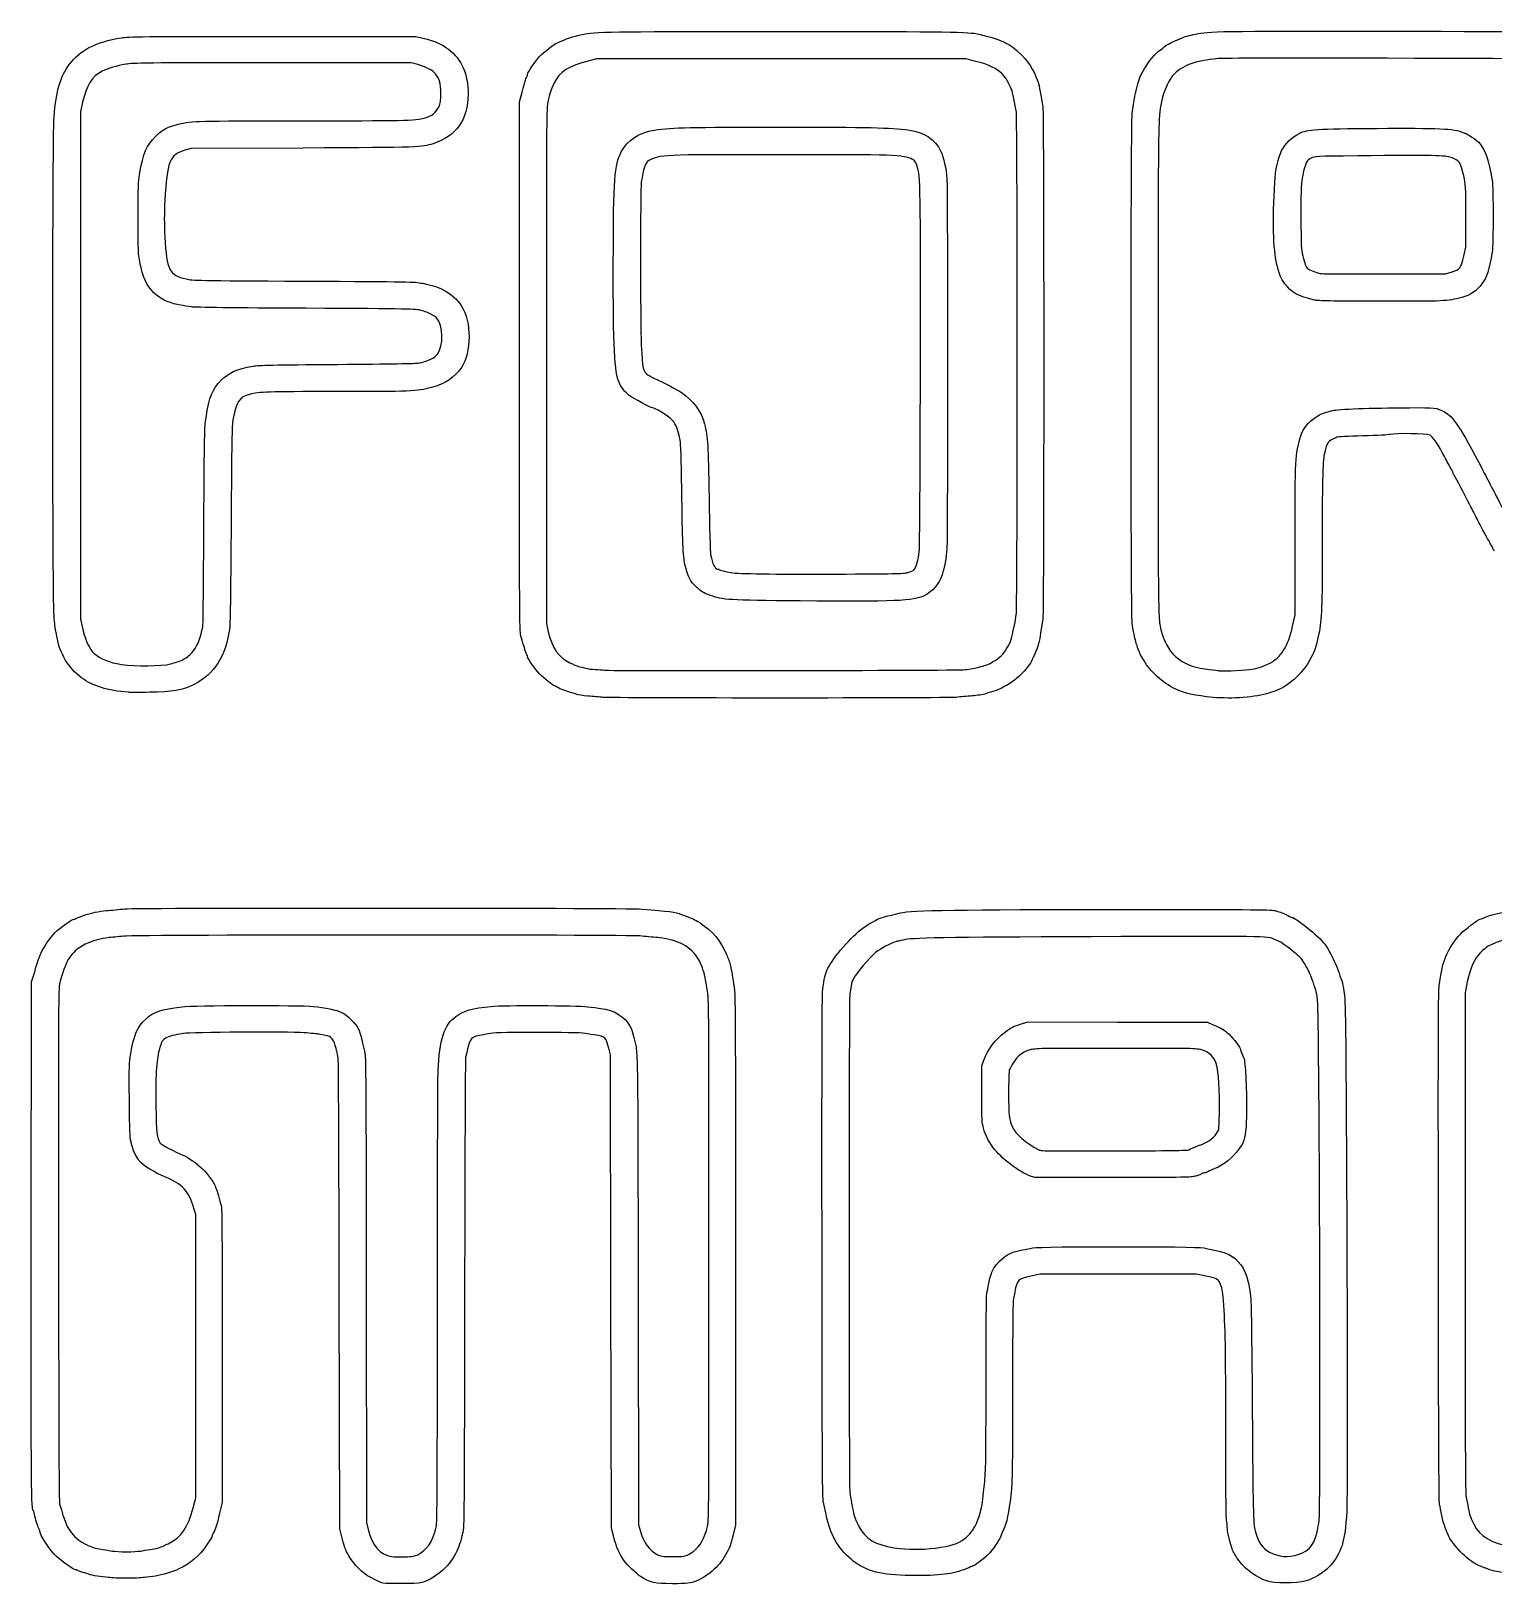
# Model space of a CAD drawing. Header units: millimetres. Extents: x 0 to 1403, y 0 to 422.
# Drawn here: x 0 to 397.8, y -0.1 to 422.3 of the extents above; entities that cross this region are included whole.
import ezdxf

# ---------------------------------------------------------------- set-up
doc = ezdxf.new("R2010")
doc.units = ezdxf.units.MM
doc.layers.add('Layer_1', color=7, linetype='CONTINUOUS')

msp = doc.modelspace()

# ---------------------------------------------------------------- linework, layer by layer
at = {"layer": 'Layer_1', "color": 7}
for points in [[(65.69753, 420.8929), (104.6442, 420.8929), (106.5492, 420.41294)], [(256.19845, 414.27258), (254.29345, 414.75456), (204.02261, 414.75456), (153.75178, 414.75456), (151.74094, 414.26405)], [(105.13867, 413.22268), (103.3742, 413.69623), (65.69753, 413.69623)], [(132.79587, 331.14623), (132.79587, 403.1129), (133.5001, 405.75873)], [(13.97945, 402.96176), (13.41586, 400.36123), (13.41586, 331.35789), (13.41586, 262.35456), (13.91179, 260.02623)], [(73.95253, 390.53035), (43.47253, 390.39777), (41.79964, 389.92944)], [(389.594719, 361.11352), (390.174686, 363.53123), (390.172586, 371.9979)], [(367.85079, 356.30906), (384.678291, 356.34756), (386.473542, 356.88381), (386.474456, 356.88389)], [(140.09837, 331.10529), (140.09837, 261.18448), (140.6401, 258.91202)], [(343.05832, 260.50666), (343.721704, 263.5271), (343.721704, 283.68416)], [(238.41729, 275.02708), (238.41754, 275.02708)], [(209.10186, 267.32878), (209.1017, 267.32878)], [(331.232778, 248.67256), (331.23337, 248.67254)], [(26.43339, 242.47525), (26.43336, 242.47479)], [(155.44406, 241.10018), (155.4442, 241.10048)], [(0.02009, 93.55039), (0.08089, 163.71789), (0.55714, 165.06839)], [(390.576296, 163.71822), (389.970993, 160.75489), (389.970993, 92.80988)], [(269.04931, 152.1836), (271.014, 152.82504), (295.461499, 152.76814), (319.909, 152.71124), (321.284833, 152.11652)], [(158.35455, 13.03039), (157.78204, 15.12783), (157.66327, 79.4745), (157.54451, 143.82117), (157.07001, 145.69885)], [(258.53067, 133.23789), (258.52567, 140.85789), (259.08743, 142.39501)], [(322.353848, 122.45813), (323.03624, 123.44993), (323.141481, 128.23807)], [(294.086339, 110.4892), (272.919, 110.4942), (271.54317, 110.96578), (271.54337, 110.96621)], [(44.03011, 20.63117), (44.72946, 23.38283), (44.73646, 61.90617), (44.74346, 100.4295), (44.23771, 102.19914)], [(191.53099, 88.00878), (191.53299, 15.89805), (190.89145, 13.29044)], [(319.48587, 83.68481), (316.94587, 84.23879), (295.673369, 84.23879), (274.40087, 84.23879), (271.86087, 83.68289)], [(84.58461, 12.39994), (83.9197, 14.91622), (83.79012, 78.62789)], [(91.13458, 79.36865), (91.20368, 16.60948), (91.6515, 14.70448)], [(165.07669, 79.89789), (165.19801, 15.97455), (165.72546, 14.16675)], [(51.9392, 62.11789), (51.9392, 22.11288), (51.24384, 19.14955)], [(105.13217, 7.87797), (105.13122, 7.87809)], [(344.588701, 7.96319), (344.588881, 7.9636)], [(95.75382, 0.14497), (95.7542, 0.14499)]]:
    msp.add_lwpolyline(points, dxfattribs=at)
for points in [[(349.013451, 349.18599)], [(36.80503, 249.99085)], [(253.97504, 248.65345)], [(321.496787, 241.09122)], [(314.829203, 118.04056)], [(336.948371, 0.55099)]]:
    msp.add_lwpolyline(points, close=True, dxfattribs=at)
for points in [[(10.44096, 413.30922), (13.42967, 417.23573), (17.492, 419.31326), (24.52836, 420.51372)], [(24.52836, 420.51372), (26.60934, 420.86875), (29.23092, 420.8929), (65.69753, 420.8929)], [(106.5492, 420.41294), (110.05891, 419.52868), (111.38436, 418.94921), (113.46923, 417.38757)], [(138.27748, 415.44102), (139.33379, 416.57426), (142.54247, 419.09373), (142.92939, 419.09373)], [(142.92939, 419.09373), (142.99579, 419.09373), (143.55279, 419.32085), (144.16716, 419.59844)], [(144.16716, 419.59844), (145.96325, 420.40997), (148.29962, 421.12374), (150.78753, 421.62098)], [(150.78753, 421.62098), (153.39045, 422.14122), (162.41558, 422.24814), (203.49254, 422.24537)], [(203.49254, 422.24537), (244.93753, 422.24237), (254.63184, 422.13261), (256.93837, 421.63907)], [(256.93837, 421.63907), (263.10557, 420.31946), (265.79586, 419.15971), (268.53146, 416.64144)], [(307.739979, 417.71932), (308.810989, 418.59806), (309.556229, 419.02021), (311.548479, 419.87672)], [(311.548479, 419.87672), (311.955929, 420.0519), (312.479809, 420.2786), (312.712641, 420.38049)], [(312.712641, 420.38049), (313.584666, 420.76212), (315.090822, 421.19819), (316.629385, 421.5145)], [(316.629385, 421.5145), (320.534169, 422.31725), (322.228519, 422.34277), (368.169309, 422.29094)], [(368.169309, 422.29094), (414.809277, 422.23834), (414.302864, 422.24774), (416.640977, 421.39112)], [(113.46923, 417.38757), (117.04889, 414.70626), (118.84406, 410.62123), (118.81204, 405.22956)], [(135.01837, 410.55786), (135.01837, 411.08188), (137.04591, 414.11977), (138.27748, 415.44102)], [(151.74094, 414.26405), (146.11775, 412.89237), (143.6763, 411.31471), (142.1449, 408.06313)], [(261.38428, 412.55291), (259.71855, 413.34803), (259.28677, 413.49121), (256.19845, 414.27258)], [(268.53146, 416.64144), (271.08681, 414.28911), (272.54292, 412.032), (273.84531, 408.40456)], [(301.298409, 409.11057), (301.712919, 410.48679), (303.426719, 413.35388), (304.796269, 414.96226)], [(304.796269, 414.96226), (305.640709, 415.95399), (306.386899, 416.7654), (306.454459, 416.7654)], [(306.454459, 416.7654), (306.522059, 416.7654), (307.100509, 417.19466), (307.739979, 417.71932)], [(322.766111, 414.83668), (316.587751, 414.29896), (312.733174, 412.85798), (310.507269, 410.25389)], [(368.909445, 414.92978), (340.495629, 415.00698), (324.348489, 414.97438), (322.766111, 414.83668)], [(413.782779, 414.4272), (412.678536, 414.7913), (410.368765, 414.81717), (368.909445, 414.92978)], [(6.21653, 398.9854), (6.78643, 406.28087), (7.85874, 409.91677), (10.44096, 413.30922)], [(19.27751, 411.38738), (16.52349, 409.98847), (14.9652, 407.5103), (13.97945, 402.96176)], [(25.69705, 413.31481), (23.22266, 412.90866), (20.89894, 412.21098), (19.27751, 411.38738)], [(65.69753, 413.69623), (30.40153, 413.69623), (27.87403, 413.67213), (25.69705, 413.31481)], [(109.94056, 410.74556), (109.27371, 411.61984), (107.28133, 412.64764), (105.13867, 413.22268)], [(111.39115, 405.44123), (111.39115, 408.16097), (111.10006, 409.22537), (109.94056, 410.74556)], [(133.5001, 405.75873), (134.33289, 408.88755), (134.62229, 409.81561), (134.84991, 410.08731)], [(134.84991, 410.08731), (134.94251, 410.19791), (135.01837, 410.40966), (135.01837, 410.55786)], [(265.81072, 408.1929), (264.89936, 410.13604), (263.44371, 411.56986), (261.38428, 412.55291)], [(310.507269, 410.25389), (308.939279, 408.41951), (307.723339, 405.36358), (307.118459, 401.73708)], [(142.1449, 408.06313), (141.2613, 406.18698), (141.07767, 405.61562), (140.52476, 403.022)], [(266.66316, 406.39373), (266.57656, 406.56836), (266.1929, 407.37798), (265.81072, 408.1929)], [(267.93022, 400.30439), (267.63884, 402.2758), (266.8678, 405.98137), (266.66316, 406.39373)], [(273.84531, 408.40456), (274.08324, 407.74185), (274.72212, 404.42733), (275.12102, 401.78605)], [(299.447449, 399.9379), (299.811639, 403.22458), (300.392349, 406.10232), (301.298409, 409.11057)], [(106.87701, 398.65135), (109.13865, 399.32299), (110.13128, 400.10777), (110.91384, 401.8429)], [(118.81204, 405.22956), (118.77034, 398.21087), (115.58281, 393.68135), (109.28796, 391.69584)], [(110.91384, 401.8429), (111.32383, 402.75196), (111.39115, 403.25947), (111.39115, 405.44123)], [(140.52476, 403.022), (140.10254, 401.04565), (140.09837, 400.3409), (140.09837, 331.10529)], [(275.12102, 401.78605), (275.44447, 399.64436), (275.45042, 264.60991), (275.12702, 262.41141)], [(307.118459, 401.73708), (306.512289, 398.10279), (306.467879, 393.14848), (306.471649, 329.58093)], [(6.21717, 263.35009), (5.76006, 269.12083), (5.75947, 393.13455), (6.21653, 398.9854)], [(40.08586, 397.03437), (43.96933, 397.9084), (44.66066, 397.927), (73.32852, 397.92887)], [(73.32852, 397.92887), (100.78839, 397.93087), (104.73652, 398.01567), (106.87701, 398.65135)], [(267.93022, 263.95305), (268.24901, 266.50093), (268.24812, 398.14735), (267.93022, 400.30439)], [(299.436849, 261.19039), (299.030149, 263.57299), (299.040199, 396.26377), (299.447449, 399.9379)], [(29.46569, 383.32206), (30.49608, 389.24724), (31.34448, 391.27242), (33.81131, 393.69527)], [(33.81131, 393.69527), (35.71735, 395.56733), (37.2929, 396.40578), (40.08586, 397.03437)], [(160.48238, 389.44964), (162.0348, 392.58072), (165.51183, 394.89848), (169.4142, 395.40352)], [(169.4142, 395.40352), (174.95998, 396.12124), (178.92277, 396.21507), (203.7042, 396.21544)], [(203.7042, 396.21544), (228.2775, 396.21586), (233.36067, 396.09951), (238.76422, 395.41338)], [(238.76422, 395.41338), (242.71401, 394.91185), (245.95803, 392.77442), (247.31126, 389.78192)], [(340.077333, 389.85563), (340.921164, 391.5972), (343.069686, 393.6904), (344.861042, 394.51616)], [(344.861042, 394.51616), (347.314809, 395.64728), (349.236362, 395.77155), (365.946705, 395.8798)], [(365.946705, 395.8798), (382.785974, 395.98888), (387.208135, 395.7927), (389.091884, 394.85295)], [(389.091884, 394.85295), (389.436477, 394.68105), (389.834431, 394.5404), (389.976227, 394.5404)], [(389.976227, 394.5404), (390.323487, 394.5404), (393.275412, 392.57888), (393.678764, 392.08011)], [(41.79964, 389.92944), (37.69963, 388.78163), (36.89562, 386.76471), (36.35395, 376.26848)], [(109.28796, 391.69584), (105.99243, 390.65637), (106.45839, 390.67174), (73.95253, 390.53035)], [(158.31777, 359.08623), (158.37427, 382.96135), (158.56046, 385.5733), (160.48238, 389.44964)], [(203.28087, 388.71217), (170.56471, 388.70317), (171.44858, 388.74397), (167.93195, 387.10272)], [(239.71361, 387.42755), (236.86083, 388.67848), (235.66767, 388.72055), (203.28087, 388.71217)], [(247.31126, 389.78192), (248.1951, 387.82746), (248.82692, 385.03235), (249.03465, 382.1579)], [(338.199532, 381.2054), (338.390117, 384.43338), (339.153112, 387.94815), (340.077333, 389.85563)], [(393.678764, 392.08011), (395.533578, 389.78655), (396.38996, 387.36529), (397.337888, 381.73456)], [(167.93195, 387.10272), (167.06767, 386.69935), (166.42751, 384.80914), (165.93472, 381.2054)], [(241.1445, 384.99344), (240.54112, 386.85325), (240.37365, 387.13813), (239.71361, 387.42755)], [(241.83779, 327.65373), (241.95078, 374.22037), (241.84679, 382.82911), (241.1445, 384.99344)], [(348.128727, 387.799), (346.884508, 387.18669), (346.501307, 386.40855), (345.819846, 383.1104)], [(360.759957, 388.39151), (349.141446, 388.28619), (349.116321, 388.28501), (348.128727, 387.799)], [(386.159957, 387.93682), (384.421857, 388.53734), (381.87612, 388.58291), (360.759957, 388.39151)], [(389.606886, 382.93568), (388.745572, 386.70591), (388.440179, 387.149), (386.159957, 387.93682)], [(29.08238, 371.46873), (29.07938, 379.85063), (29.12928, 381.38778), (29.46569, 383.32206)], [(165.93472, 381.2054), (165.63762, 379.03276), (165.63464, 343.63361), (165.93072, 336.86123)], [(249.03465, 382.1579), (249.25383, 379.12501), (249.25557, 284.97126), (249.03665, 281.51039)], [(338.785934, 358.87456), (337.784666, 363.12935), (337.583836, 370.77735), (338.199532, 381.2054)], [(345.819846, 383.1104), (345.335997, 380.7687), (345.317391, 380.34254), (345.329837, 371.89206)], [(390.172586, 371.9979), (390.170486, 380.40961), (390.167686, 380.4806), (389.606886, 382.93568)], [(397.337888, 381.73456), (397.680153, 379.70155), (397.678417, 364.27928), (397.335788, 362.26123)], [(36.35395, 376.26848), (36.14704, 372.25903), (36.14786, 370.22055), (36.35795, 366.32015)], [(345.329837, 371.89206), (345.342117, 363.58879), (345.368257, 363.00361), (345.807844, 361.2029)], [(29.55996, 359.50956), (29.10994, 361.71822), (29.08539, 362.33293), (29.08238, 371.46873)], [(36.35795, 366.32015), (36.845, 357.27893), (37.51511, 355.95596), (42.13649, 354.9119)], [(30.32452, 356.22873), (30.16494, 356.7526), (29.82088, 358.22898), (29.55996, 359.50956)], [(159.95863, 326.59539), (158.60373, 329.55006), (158.26381, 336.28076), (158.31777, 359.08623)], [(345.807844, 361.2029), (346.330915, 359.06035), (346.700527, 358.1594), (347.256322, 357.67219)], [(386.474456, 356.88389), (388.655914, 357.53549), (388.775209, 357.69721), (389.594719, 361.11352)], [(397.335788, 362.26123), (396.498181, 357.329), (395.851984, 355.32012), (394.547038, 353.59174)], [(40.73887, 347.74972), (35.26658, 348.6815), (31.75194, 351.543), (30.32452, 356.22873)], [(42.13649, 354.9119), (44.07238, 354.47454), (44.64131, 354.46413), (74.05835, 354.32743)], [(340.968619, 353.59355), (339.879255, 355.05622), (339.427008, 356.15045), (338.785934, 358.87456)], [(347.256322, 357.67219), (347.597719, 357.37293), (349.499205, 356.63311), (350.599957, 356.37126)], [(350.599957, 356.37126), (350.83279, 356.31586), (358.595665, 356.28786), (367.85079, 356.30906)], [(74.05835, 354.32743), (103.65714, 354.1899), (104.03745, 354.18284), (106.41423, 353.72714)], [(106.41423, 353.72714), (109.19072, 353.1948), (110.28699, 352.85141), (112.05251, 351.96101)], [(112.05251, 351.96101), (114.26675, 350.84432), (115.71948, 349.54722), (117.03433, 347.51289)], [(349.013371, 349.18599), (344.424586, 350.24722), (342.796594, 351.13916), (340.968619, 353.59355)], [(394.547038, 353.59174), (393.081182, 351.65022), (391.285572, 350.42505), (389.124286, 349.89172)], [(43.57836, 347.3036), (42.70524, 347.43172), (41.42747, 347.63247), (40.73887, 347.74972)], [(74.7992, 346.92357), (55.10167, 347.02137), (44.63359, 347.14876), (43.57836, 347.3036)], [(106.04042, 346.35363), (104.48367, 346.76302), (103.49012, 346.78115), (74.7992, 346.92357)], [(117.03433, 347.51289), (119.77865, 343.26689), (119.75635, 334.96678), (116.98953, 330.82337)], [(367.111375, 348.8441), (353.043585, 348.864), (350.170908, 348.9183), (349.013451, 349.18599)], [(389.124286, 349.89172), (384.728202, 348.80691), (384.977439, 348.81877), (367.111375, 348.8441)], [(108.99585, 345.19133), (108.2547, 345.59803), (106.92475, 346.12106), (106.04042, 346.35363)], [(110.83312, 343.46987), (110.43602, 344.26616), (110.08855, 344.59173), (108.99585, 345.19133)], [(109.80269, 333.73267), (111.8265, 335.27368), (112.36812, 340.39183), (110.83312, 343.46987)], [(105.49087, 332.07734), (107.21869, 332.41642), (108.94385, 333.07871), (109.80269, 333.73267)], [(165.93072, 336.86123), (166.21523, 330.35927), (166.38835, 329.61019), (167.80238, 328.76228)], [(51.70503, 327.35967), (53.90322, 329.55924), (55.80044, 330.39974), (60.3528, 331.1908)], [(60.3528, 331.1908), (62.0181, 331.48017), (65.44401, 331.55325), (83.26587, 331.67958)], [(83.26587, 331.67958), (97.91704, 331.78343), (104.60292, 331.90309), (105.49087, 332.07734)], [(116.98953, 330.82337), (115.21473, 328.16558), (112.33181, 326.22295), (108.87756, 325.35719)], [(133.1747, 257.80373), (132.81414, 259.11319), (132.79587, 262.65109), (132.79587, 331.14623)], [(306.471649, 329.58093), (306.475649, 259.41262), (306.433349, 262.30234), (307.516819, 258.54458)], [(47.54726, 317.17623), (48.45262, 322.9392), (49.25753, 324.91063), (51.70503, 327.35967)], [(108.87756, 325.35719), (104.7832, 324.331), (103.25685, 324.26717), (82.77023, 324.26546)], [(162.66915, 323.20595), (161.54483, 324.05481), (160.55746, 325.28951), (159.95863, 326.59539)], [(167.80238, 328.76228), (168.33949, 328.4402), (169.01707, 328.06814), (169.30811, 327.93547)], [(169.30811, 327.93547), (172.51933, 326.47165), (175.6238, 324.85553), (176.87985, 323.99378)], [(241.53608, 280.76956), (241.64198, 281.81731), (241.77774, 302.91519), (241.83779, 327.65373)], [(59.3735, 323.49497), (56.69011, 322.85889), (55.65944, 321.28696), (54.87148, 316.62863)], [(82.77023, 324.26546), (63.60661, 324.26346), (62.45757, 324.22606), (59.3735, 323.49497)], [(168.96254, 319.82206), (168.57815, 319.82206), (163.62022, 322.48789), (162.66915, 323.20595)], [(176.87985, 323.99378), (180.01407, 321.84347), (182.41152, 318.57786), (183.12812, 315.48289)], [(46.96933, 287.54289), (47.10818, 313.17095), (47.13514, 314.55288), (47.54726, 317.17623)], [(173.88665, 316.93113), (172.75355, 317.9601), (169.58208, 319.82206), (168.96254, 319.82206)], [(176.51213, 311.03789), (175.64192, 314.76145), (175.21117, 315.72833), (173.88665, 316.93113)], [(345.233491, 311.98788), (345.894018, 314.20044), (347.24896, 315.94337), (349.396953, 317.34353)], [(349.396953, 317.34353), (350.81658, 318.26892), (351.331565, 318.47267), (353.881112, 319.11765)], [(353.881112, 319.11765), (355.471829, 319.52007), (363.954646, 319.83356), (374.836112, 319.89205)], [(374.836112, 319.89205), (381.91251, 319.93005), (382.264554, 319.89005), (384.255279, 318.81735)], [(384.255279, 318.81735), (386.850503, 317.41909), (388.760096, 314.53809), (394.672899, 303.1004)], [(54.87148, 316.62863), (54.58257, 314.9206), (54.51026, 310.84475), (54.36489, 288.07206)], [(183.12812, 315.48289), (184.01482, 311.65327), (184.10799, 310.10518), (184.33828, 295.37456)], [(369.614125, 312.61776), (369.120455, 312.46652), (366.201339, 312.31222), (362.136788, 312.22252)], [(380.44005, 312.41371), (379.609978, 312.83267), (370.854365, 312.99769), (369.614125, 312.61776)], [(176.92611, 297.91456), (176.81729, 305.79274), (176.67364, 310.34682), (176.51213, 311.03789)], [(343.721704, 283.68416), (343.721704, 306.40363), (343.756374, 307.03994), (345.233491, 311.98788)], [(353.839222, 311.28377), (352.667647, 310.78279), (352.107175, 309.66969), (351.583892, 306.80456)], [(355.045955, 311.84706), (354.813121, 311.72149), (354.27009, 311.468), (353.839222, 311.28377)], [(362.136788, 312.22252), (358.058162, 312.13252), (355.304908, 311.98673), (355.045955, 311.84706)], [(384.362424, 306.59289), (382.748677, 309.74039), (381.208654, 312.02576), (380.44005, 312.41371)], [(351.583892, 306.80456), (351.232674, 304.88154), (351.04374, 295.0774), (351.09236, 281.29873)], [(386.123152, 303.36918), (385.811324, 303.86164), (385.018993, 305.31231), (384.362424, 306.59289)], [(386.690122, 302.19443), (386.690122, 302.34809), (386.434979, 302.87673), (386.123152, 303.36918)], [(386.881532, 301.71398), (386.776249, 301.82457), (386.690122, 302.04078), (386.690122, 302.19443)], [(390.176399, 295.58623), (388.083037, 299.66205), (387.107211, 301.47688), (386.881532, 301.71398)], [(394.672899, 303.1004), (395.24461, 301.99444), (396.339964, 299.89894), (397.106981, 298.44373)], [(177.8096, 277.27706), (177.27864, 279.61395), (177.13135, 283.05444), (176.92611, 297.91456)], [(397.106981, 298.44373), (397.873997, 296.98852), (399.209339, 294.41677), (400.074421, 292.72873)], [(184.33828, 295.37456), (184.46203, 287.45823), (184.6593, 280.50498), (184.77666, 279.92289)], [(392.447456, 291.19414), (392.074943, 291.89262), (391.853096, 292.32163), (390.176399, 295.58623)], [(46.68889, 260.23789), (46.76299, 260.47073), (46.88923, 272.75798), (46.96933, 287.54289)], [(54.36489, 288.07206), (54.27159, 273.46177), (54.10449, 260.84114), (53.9935, 260.02623)], [(394.003354, 288.17789), (393.287328, 289.57489), (392.587177, 290.93221), (392.447456, 291.19414)], [(395.790117, 284.79123), (395.523438, 285.25689), (394.719401, 286.78089), (394.003354, 288.17789)], [(397.518989, 281.66914), (397.335982, 282.05044), (396.641969, 283.30372), (395.790117, 284.79123)], [(184.77666, 279.92289), (185.30157, 277.31926), (185.93493, 276.00706), (186.6667, 276.00706)], [(240.14628, 275.88406), (240.77082, 276.60458), (241.30482, 278.48172), (241.53608, 280.76956)], [(249.03665, 281.51039), (248.88052, 279.04378), (248.39729, 276.41877), (247.7313, 274.41956)], [(351.09236, 281.29873), (351.14483, 266.43292), (350.975837, 262.12938), (350.194724, 258.43873)], [(397.951657, 280.82248), (397.81147, 281.08442), (397.616779, 281.46542), (397.518989, 281.66914)], [(180.9983, 271.00272), (179.18841, 272.67102), (178.58748, 273.85346), (177.8096, 277.27706)], [(186.6667, 276.00706), (186.88474, 276.00706), (187.11193, 275.92806), (187.17159, 275.83157)], [(187.17159, 275.83157), (187.27694, 275.6611), (188.64441, 275.32119), (190.36895, 275.0368)], [(190.36895, 275.0368), (192.34763, 274.71051), (201.47006, 274.58259), (218.73229, 274.63908)], [(218.73229, 274.63908), (234.53193, 274.69078), (237.32765, 274.74589), (238.41729, 275.02708)], [(238.41754, 275.02708), (239.22278, 275.23489), (239.85541, 275.54849), (240.14628, 275.88406)], [(184.77018, 268.80418), (182.74142, 269.53967), (182.3174, 269.78682), (180.9983, 271.00272)], [(247.7313, 274.41956), (246.90394, 271.93587), (245.15345, 269.90761), (242.82027, 268.72919)], [(209.1017, 267.32878), (189.41983, 267.50958), (188.12455, 267.58812), (184.77018, 268.80418)], [(242.82027, 268.72919), (239.99526, 267.30237), (234.92045, 267.0916), (209.10186, 267.32878)], [(6.62632, 259.31163), (6.57002, 259.40273), (6.38589, 261.22005), (6.21717, 263.35009)], [(266.53163, 256.9588), (266.95588, 258.26138), (267.65647, 261.76506), (267.93022, 263.95305)], [(275.12702, 262.41141), (274.19243, 256.05537), (273.93079, 254.97173), (272.73675, 252.51206)], [(6.95288, 257.74265), (6.82958, 258.51447), (6.68263, 259.22052), (6.62632, 259.31163)], [(13.67771, 246.4321), (10.13804, 249.01384), (7.6894, 253.13223), (6.95288, 257.74265)], [(13.91179, 260.02623), (14.44582, 257.51898), (15.58748, 254.7873), (16.60107, 253.59155)], [(43.1571, 252.6579), (44.54234, 253.93559), (45.66717, 256.02859), (46.20699, 258.33289)], [(53.9935, 260.02623), (52.94515, 252.32918), (49.82271, 247.36759), (44.30602, 244.63273)], [(46.20699, 258.33289), (46.39789, 259.14781), (46.61475, 260.00506), (46.68889, 260.23789)], [(133.73985, 255.89873), (133.63738, 256.18977), (133.38306, 257.04702), (133.1747, 257.80373)], [(140.6401, 258.91202), (141.70101, 254.46174), (143.40314, 252.02674), (146.51018, 250.51453)], [(300.556839, 255.76691), (300.141149, 257.16439), (300.042469, 257.64224), (299.436849, 261.19039)], [(307.516819, 258.54458), (309.264339, 252.48394), (313.451952, 249.2819), (320.42222, 248.67654)], [(336.65282, 250.29961), (339.917419, 251.89197), (341.838633, 254.9534), (343.05832, 260.50666)], [(350.194724, 258.43873), (349.45859, 254.96064), (349.353434, 254.61701), (348.381185, 252.51206)], [(16.60107, 253.59155), (17.8192, 252.1545), (20.36186, 250.88891), (23.25836, 250.27793)], [(134.2938, 254.09956), (134.0916, 254.79806), (133.84232, 255.60769), (133.73985, 255.89873)], [(134.8399, 252.62848), (134.7417, 252.73907), (134.49599, 253.40106), (134.2938, 254.09956)], [(263.80573, 252.40623), (264.91425, 253.49477), (265.98689, 255.28621), (266.53163, 256.9588)], [(301.189109, 253.94368), (301.079509, 254.14583), (300.794979, 254.96628), (300.556839, 255.76691)], [(301.388369, 253.36983), (301.388369, 253.4833), (301.298669, 253.74153), (301.189109, 253.94368)], [(23.25836, 250.27793), (26.40063, 249.61512), (33.13052, 249.47249), (36.80503, 249.99085)], [(36.80503, 249.99085), (37.56174, 250.0976), (39.03259, 250.49422), (40.07358, 250.87225)], [(40.07358, 250.87225), (41.56541, 251.41398), (42.21852, 251.7922), (43.1571, 252.6579)], [(135.01837, 252.13637), (135.01837, 252.29644), (134.93807, 252.51788), (134.8399, 252.62848)], [(138.2661, 247.47136), (136.9529, 248.81826), (135.01837, 251.597), (135.01837, 252.13637)], [(146.51018, 250.51453), (147.41729, 250.07303), (148.46504, 249.63409), (148.83851, 249.53912)], [(148.83851, 249.53912), (149.21197, 249.44412), (150.04141, 249.21808), (150.6817, 249.03676)], [(253.97504, 248.65345), (255.3464, 248.77043), (256.99884, 249.05742), (257.7597, 249.31075)], [(257.7597, 249.31075), (258.50246, 249.55805), (259.21266, 249.76039), (259.33791, 249.76039)], [(259.33791, 249.76039), (259.96378, 249.76039), (262.85483, 251.47246), (263.80573, 252.40623)], [(272.17493, 251.17416), (272.18193, 250.79885), (270.23541, 248.30734), (269.06997, 247.20017)], [(272.73675, 252.51206), (272.42592, 251.87177), (272.17311, 251.26971), (272.17493, 251.17416)], [(302.563879, 251.19737), (301.917349, 252.27875), (301.388369, 253.25636), (301.388369, 253.36983)], [(311.125039, 243.40121), (307.640369, 245.08152), (304.523369, 247.92), (302.563879, 251.19737)], [(331.23337, 248.67254), (333.320933, 248.90746), (334.563543, 249.28053), (336.65282, 250.29961)], [(348.381185, 252.51206), (346.899349, 249.30384), (344.29822, 246.30722), (341.297421, 244.35119)], [(26.43336, 242.47479), (20.67579, 242.94556), (16.81625, 244.14294), (13.67771, 246.4321)], [(142.31009, 244.25706), (141.97466, 244.25706), (139.42115, 246.28668), (138.2661, 247.47136)], [(150.6817, 249.03676), (151.32199, 248.85544), (152.56024, 248.70046), (153.43337, 248.69237)], [(153.43337, 248.69237), (154.30649, 248.68437), (155.40187, 248.59817), (155.86753, 248.50093)], [(155.86753, 248.50093), (157.07212, 248.24949), (250.9504, 248.39543), (253.97504, 248.65345)], [(269.06997, 247.20017), (267.96702, 246.15236), (265.4071, 244.25706), (265.0948, 244.25706)], [(320.42222, 248.67654), (321.764356, 248.55998), (322.912224, 248.41285), (322.973036, 248.34959)], [(322.973036, 248.34959), (323.123997, 248.19256), (329.013897, 248.42289), (331.232778, 248.67256)], [(32.14839, 242.46925), (29.52902, 242.42945), (26.95727, 242.43195), (26.43339, 242.47525)], [(44.30602, 244.63273), (41.09366, 243.04023), (38.42043, 242.56452), (32.14839, 242.46925)], [(143.22466, 243.76825), (142.79041, 244.0371), (142.37885, 244.25706), (142.31009, 244.25706)], [(145.9192, 242.69908), (144.87145, 243.01828), (143.65891, 243.49941), (143.22466, 243.76825)], [(148.35337, 241.88947), (148.06233, 242.01555), (146.96695, 242.37988), (145.9192, 242.69908)], [(151.42253, 241.46118), (150.02553, 241.57066), (148.64441, 241.7634), (148.35337, 241.88947)], [(155.4442, 241.10048), (154.62928, 241.18938), (152.81953, 241.35169), (151.42253, 241.46118)], [(251.64656, 241.10618), (249.51038, 240.85785), (157.71804, 240.85241), (155.44406, 241.10018)], [(255.8799, 241.49244), (254.5411, 241.39504), (252.6361, 241.22121), (251.64656, 241.10618)], [(259.58406, 242.09226), (258.85007, 241.84796), (257.28674, 241.5948), (255.8799, 241.49244)], [(262.12406, 242.89593), (261.42556, 242.6864), (260.28256, 242.32476), (259.58406, 242.09226)], [(264.1836, 243.76697), (263.74937, 243.49742), (262.82256, 243.10545), (262.12406, 242.89593)], [(265.0948, 244.25706), (265.0279, 244.25706), (264.61786, 244.03652), (264.1836, 243.76697)], [(321.496704, 241.09122), (316.347023, 241.5801), (313.661121, 242.17831), (311.125039, 243.40121)], [(336.630954, 242.24177), (333.221174, 241.13241), (326.469536, 240.61913), (321.496787, 241.09122)], [(338.691826, 242.99571), (338.489684, 242.88405), (337.562288, 242.54478), (336.630954, 242.24177)], [(339.294377, 243.19873), (339.165133, 243.19873), (338.893988, 243.10733), (338.691826, 242.99571)], [(341.297421, 244.35119), (340.325003, 243.71734), (339.423621, 243.19873), (339.294377, 243.19873)], [(12.11457, 180.90211), (12.25258, 181.04012), (12.77179, 181.24433), (14.68589, 181.91346)], [(14.68589, 181.91346), (16.43284, 182.52413), (18.31742, 182.90964), (20.48917, 183.10057)], [(20.48917, 183.10057), (21.7212, 183.20888), (23.91985, 183.41646), (25.37506, 183.56185)], [(25.37506, 183.56185), (28.81728, 183.90579), (161.64636, 183.86695), (166.1334, 183.52065)], [(166.1334, 183.52065), (173.32379, 182.96577), (175.31457, 182.69039), (176.82256, 182.04212)], [(176.82256, 182.04212), (177.0554, 181.94202), (177.72215, 181.69977), (178.30423, 181.50379)], [(230.16254, 180.75253), (230.79881, 181.10233), (232.64697, 181.61113), (236.4067, 182.47151)], [(236.4067, 182.47151), (239.61572, 183.20589), (251.5832, 183.38835), (297.049199, 183.39605)], [(297.049199, 183.39605), (335.077491, 183.40305), (337.33498, 183.38225), (338.535871, 183.02432)], [(338.535871, 183.02432), (339.991375, 182.59047), (340.237247, 182.49283), (341.783324, 181.73481)], [(341.783324, 181.73481), (342.405243, 181.42988), (343.012282, 181.18039), (343.132276, 181.18039)], [(394.683334, 180.94699), (396.474754, 181.87275), (400.068727, 182.78546), (403.269952, 183.1276)], [(6.52178, 177.1209), (7.83443, 178.4548), (11.09207, 180.75706), (11.66682, 180.75706)], [(11.66682, 180.75706), (11.8333, 180.75706), (12.03478, 180.82236), (12.11457, 180.90211)], [(178.30423, 181.50379), (179.79749, 181.00104), (180.22847, 180.78871), (181.89208, 179.73631)], [(181.89208, 179.73631), (185.32738, 177.56315), (187.50776, 174.95664), (189.09461, 171.12617)], [(216.69143, 167.42206), (217.97185, 170.14964), (223.29302, 176.28283), (226.14434, 178.31747)], [(226.14434, 178.31747), (227.29811, 179.14079), (227.95479, 179.53875), (230.16254, 180.75253)], [(343.132276, 181.18039), (343.432758, 181.18039), (345.81187, 179.47597), (347.843151, 177.80547)], [(347.843151, 177.80547), (349.790865, 176.20373), (351.324623, 174.66317), (352.17493, 173.45456)], [(388.783083, 176.80289), (389.785748, 177.8764), (393.639754, 180.75706), (394.073289, 180.75706)], [(394.073289, 180.75706), (394.206661, 180.75706), (394.481171, 180.84256), (394.683334, 180.94699)], [(2.6356, 171.44372), (3.25133, 172.97545), (5.10007, 175.67619), (6.52178, 177.1209)], [(20.8242, 175.69699), (17.46346, 175.3587), (13.78472, 173.87132), (11.96766, 172.11614)], [(25.16336, 176.14265), (23.70816, 175.99129), (21.75553, 175.79074), (20.8242, 175.69699)], [(166.13337, 176.15265), (162.19317, 176.54764), (28.96625, 176.53824), (25.16336, 176.14265)], [(170.89587, 175.68866), (169.7317, 175.79798), (167.58858, 176.00677), (166.13337, 176.15265)], [(181.43045, 169.95983), (179.56186, 173.15276), (175.73407, 175.23436), (170.89587, 175.68866)], [(235.54287, 174.73956), (234.59488, 174.58122), (231.80532, 173.20581), (230.27523, 172.14229)], [(237.78254, 175.20081), (236.96762, 175.01674), (235.95977, 174.8092), (235.54287, 174.73956)], [(296.308369, 176.008), (252.1633, 175.88872), (240.09123, 175.72223), (237.78254, 175.20081)], [(338.58648, 175.02184), (335.959612, 176.20201), (339.29823, 176.12414), (296.308369, 176.008)], [(339.611878, 174.61872), (339.541418, 174.61872), (339.079981, 174.80012), (338.58648, 175.02184)], [(344.613816, 170.77289), (343.302435, 172.00925), (339.90855, 174.61872), (339.611878, 174.61872)], [(352.17493, 173.45456), (353.164874, 172.04744), (354.802476, 168.69686), (355.433687, 166.78706)], [(384.683227, 170.38539), (385.614306, 172.81532), (386.817081, 174.69803), (388.783083, 176.80289)], [(396.277559, 173.39657), (395.788016, 173.13819), (394.850671, 172.37886), (394.194589, 171.70917)], [(406.586826, 175.89881), (401.308706, 175.49313), (399.348377, 175.01733), (396.277559, 173.39657)], [(1.03339, 166.71547), (1.03339, 167.0099), (1.73048, 169.2563), (2.07369, 170.06789)], [(2.07369, 170.06789), (2.17219, 170.30072), (2.42502, 170.91985), (2.6356, 171.44372)], [(11.96766, 172.11614), (10.90806, 171.09262), (9.50003, 169.10025), (9.50003, 168.6244)], [(183.26211, 164.94799), (183.0118, 166.42233), (182.19875, 168.64701), (181.43045, 169.95983)], [(189.09461, 171.12617), (189.28753, 170.66051), (189.52753, 170.08901), (189.62797, 169.85617)], [(189.62797, 169.85617), (189.97457, 169.05262), (190.29566, 167.84496), (190.48571, 166.63006)], [(230.27523, 172.14229), (228.86373, 171.16119), (225.49647, 167.45036), (224.11509, 165.35356)], [(347.086463, 167.35506), (346.250528, 169.00712), (345.743862, 169.70746), (344.613816, 170.77289)], [(382.985469, 163.18872), (383.550408, 166.58119), (383.981234, 168.76341), (384.153679, 169.10597)], [(384.153679, 169.10597), (384.244189, 169.28578), (384.482482, 169.86151), (384.683227, 170.38539)], [(394.194589, 171.70917), (392.447599, 169.92596), (391.348541, 167.49867), (390.576296, 163.71822)], [(0.55714, 165.06839), (0.81908, 165.81115), (1.03339, 166.55234), (1.03339, 166.71547)], [(9.32495, 168.15226), (9.15083, 167.95227), (8.62287, 166.33552), (7.80773, 163.50611)], [(9.50003, 168.6244), (9.50003, 168.47532), (9.42123, 168.26285), (9.32495, 168.15226)], [(183.90323, 161.17789), (183.66548, 162.57489), (183.37698, 164.27144), (183.26211, 164.94799)], [(190.48571, 166.63006), (190.59059, 165.95966), (190.86813, 164.22055), (191.10249, 162.76534)], [(215.24131, 161.07206), (215.73468, 165.07207), (215.87338, 165.67945), (216.69143, 167.42206)], [(224.11509, 165.35356), (223.31571, 164.14019), (223.071, 163.55757), (222.95943, 162.6019)], [(348.705184, 163.43923), (348.393145, 164.45013), (347.664737, 166.21225), (347.086463, 167.35506)], [(355.433687, 166.78706), (355.760733, 165.79751), (356.11356, 164.79739), (356.217721, 164.56456)], [(7.80773, 163.50611), (7.38301, 162.03191), (7.38112, 161.66905), (7.43502, 91.96277)], [(184.33609, 87.97648), (184.33546, 158.15266), (184.33209, 158.65533), (183.90323, 161.17789)], [(191.10249, 162.76534), (191.52347, 160.15132), (191.52861, 159.25222), (191.53099, 88.00878)], [(215.07898, 91.43372), (215.03818, 137.81607), (215.08958, 159.84196), (215.24131, 161.07206)], [(222.63245, 160.54289), (222.37642, 159.37371), (222.37953, 26.21719), (222.63545, 24.74111)], [(222.95943, 162.6019), (222.88153, 161.93511), (222.73443, 161.00856), (222.63245, 160.54289)], [(349.498088, 161.07206), (349.37403, 161.3631), (349.017223, 162.42833), (348.705184, 163.43923)], [(349.898053, 157.47372), (349.802123, 159.16176), (349.622145, 160.78101), (349.498088, 161.07206)], [(356.217721, 164.56456), (356.748137, 163.37905), (357.126554, 161.04086), (357.296819, 157.89706)], [(382.717753, 91.75122), (382.657283, 154.2783), (382.683863, 161.37772), (382.985469, 163.18872)], [(31.14684, 153.60508), (33.16683, 155.50284), (35.2911, 156.23062), (40.93346, 156.95801)], [(40.93346, 156.95801), (43.85984, 157.33526), (72.99781, 157.39817), (76.70513, 157.03521)], [(76.70513, 157.03521), (79.88066, 156.72433), (83.03136, 156.0604), (84.43096, 155.40715)], [(115.46016, 154.31794), (117.64268, 155.87448), (119.89656, 156.51235), (125.11461, 157.0502)], [(125.11461, 157.0502), (128.34489, 157.38315), (148.37331, 157.30534), (151.3167, 156.94839)], [(151.3167, 156.94839), (157.10914, 156.24593), (158.20921, 155.95197), (160.13241, 154.59273)], [(350.493492, 54.81538), (350.518532, 94.53589), (350.182512, 152.46804), (349.898053, 157.47372)], [(357.296819, 157.89706), (357.71757, 150.12806), (358.139993, 29.25373), (357.779842, 19.67872)], [(27.0557, 144.10948), (27.96099, 149.35463), (28.87113, 151.46708), (31.14684, 153.60508)], [(84.43096, 155.40715), (85.84667, 154.74641), (88.21831, 152.41865), (88.95302, 150.96878)], [(110.66615, 139.40503), (111.02201, 147.95575), (112.35544, 152.1037), (115.46016, 154.31794)], [(160.13241, 154.59273), (162.19211, 153.13699), (163.26052, 151.45001), (163.92557, 148.60341)], [(264.87884, 150.0664), (266.59108, 151.34601), (266.78446, 151.44419), (269.04931, 152.1836)], [(321.284833, 152.11652), (324.035103, 150.92768), (324.377516, 150.72373), (325.771976, 149.44398)], [(39.05658, 149.23792), (37.30868, 148.94118), (36.15688, 148.38905), (35.63996, 147.60013)], [(41.4617, 149.69152), (40.93782, 149.57767), (39.85552, 149.37356), (39.05658, 149.23792)], [(74.1642, 149.87051), (70.05259, 150.15027), (42.88853, 150.00157), (41.4617, 149.69152)], [(78.2917, 149.44806), (77.88424, 149.55368), (76.02687, 149.74378), (74.1642, 149.87051)], [(80.04491, 149.11755), (79.4881, 149.19375), (78.69916, 149.34246), (78.2917, 149.44806)], [(82.91306, 145.58083), (82.38139, 148.02463), (81.67606, 148.89436), (80.04491, 149.11755)], [(88.95302, 150.96878), (89.47498, 149.93874), (90.3128, 146.6508), (90.80132, 143.71532)], [(122.42383, 149.2328), (119.68609, 148.76842), (119.23837, 148.284), (118.59769, 145.09298)], [(124.96383, 149.69557), (124.26533, 149.55953), (123.12233, 149.35129), (122.42383, 149.2328)], [(150.68133, 149.68497), (148.54144, 150.05048), (126.83197, 150.05937), (124.96383, 149.69557)], [(153.73258, 149.21184), (152.92752, 149.32292), (151.55445, 149.53585), (150.68133, 149.68497)], [(156.38263, 147.97426), (156.02373, 148.64487), (155.2615, 149.00082), (153.73258, 149.21184)], [(157.07001, 145.69885), (156.80903, 146.73157), (156.49971, 147.75551), (156.38263, 147.97426)], [(163.92557, 148.60341), (165.03227, 143.86648), (164.94544, 149.04911), (165.07669, 79.89789)], [(259.08743, 142.39501), (260.20031, 145.44018), (262.15742, 148.03261), (264.87884, 150.0664)], [(325.771976, 149.44398), (327.125458, 148.20183), (328.904834, 145.81946), (328.904834, 145.24944)], [(26.69548, 131.70488), (26.62798, 140.90864), (26.65318, 141.77759), (27.0557, 144.10948)], [(34.75665, 145.10085), (34.03949, 142.356), (33.77994, 137.67472), (33.90528, 129.74539)], [(35.63996, 147.60013), (35.42927, 147.27859), (35.03178, 146.15392), (34.75665, 145.10085)], [(83.50123, 142.97456), (83.41363, 143.32381), (83.14894, 144.49663), (82.91306, 145.58083)], [(90.80132, 143.71532), (91.00717, 142.47836), (91.08076, 128.27004), (91.13458, 79.36865)], [(118.59769, 145.09298), (118.41089, 144.16262), (118.19523, 143.30537), (118.11844, 143.18798)], [(271.70269, 145.21236), (269.19997, 144.49663), (267.8572, 143.25222), (266.2135, 140.12523)], [(295.063029, 145.62039), (274.03812, 145.62039), (273.07042, 145.60349), (271.70269, 145.21236)], [(318.273698, 145.21238), (317.046496, 145.60443), (316.138976, 145.62039), (295.063029, 145.62039)], [(322.382402, 141.23385), (321.658946, 143.44977), (320.609143, 144.4663), (318.273698, 145.21238)], [(328.904834, 145.24944), (328.904834, 145.1017), (329.085025, 144.57702), (329.305265, 144.08352)], [(329.305265, 144.08352), (329.989541, 142.5502), (330.017544, 142.41101), (330.209272, 139.58791)], [(83.79012, 78.62789), (83.71882, 113.6693), (83.58885, 142.62531), (83.50123, 142.97456)], [(110.47249, 75.8367), (110.47649, 108.33869), (110.56379, 136.94445), (110.66615, 139.40503)], [(118.11844, 143.18798), (118.04164, 143.07061), (117.92976, 114.30433), (117.86979, 79.26291)], [(266.2135, 140.12523), (265.86861, 139.46908), (265.82837, 138.79327), (265.82837, 133.65534)], [(323.141481, 128.23807), (323.262871, 133.76083), (322.923125, 139.57767), (322.382402, 141.23385)], [(330.209272, 139.58791), (330.572174, 134.24407), (330.660503, 126.78311), (330.390903, 124.24207)], [(27.14621, 120.22034), (26.81758, 121.59992), (26.75855, 123.10402), (26.69548, 131.70488)], [(259.01169, 123.8706), (258.55952, 125.52962), (258.53523, 126.00282), (258.53067, 133.23789)], [(265.82837, 133.65534), (265.82837, 127.50608), (265.9821, 126.01724), (266.79131, 124.32928)], [(33.90528, 129.74539), (34.01417, 122.85684), (34.2145, 121.14886), (35.06684, 119.84182)], [(261.7319, 118.51637), (260.10757, 120.79282), (259.55307, 121.88424), (259.01169, 123.8706)], [(266.79131, 124.32928), (267.74215, 122.3459), (270.54619, 119.86866), (273.8717, 118.07402)], [(330.390903, 124.24207), (330.04468, 120.97866), (329.718925, 119.91978), (328.609008, 118.45003)], [(27.6875, 118.2095), (27.5978, 118.44234), (27.35419, 119.34721), (27.14621, 120.22034)], [(35.06684, 119.84182), (35.34608, 119.41364), (39.11419, 117.44563), (41.25003, 116.61249)], [(271.54337, 110.96621), (268.78417, 111.91192), (263.59531, 115.90486), (261.7319, 118.51637)], [(314.829203, 118.04056), (315.286975, 118.31558), (316.297726, 118.74511), (317.475037, 119.16493)], [(317.475037, 119.16493), (319.860393, 120.01556), (321.378213, 121.04009), (322.353848, 122.45813)], [(328.609008, 118.45003), (326.381428, 115.50028), (324.724417, 114.1507), (321.708167, 112.82954)], [(29.46977, 114.91718), (29.03979, 115.41045), (28.09008, 117.1648), (27.6875, 118.2095)], [(36.38263, 110.64295), (33.49919, 111.82816), (30.59974, 113.62089), (29.46977, 114.91718)], [(41.25003, 116.61249), (42.47669, 116.13399), (45.07567, 114.30045), (46.59959, 112.83847)], [(273.8717, 118.07402), (274.58517, 117.689), (275.34746, 117.6763), (294.509199, 117.73024)], [(294.509199, 117.73024), (309.537769, 117.77254), (314.509439, 117.84845), (314.829203, 118.04056)], [(44.23771, 102.19914), (42.94869, 106.70951), (41.08917, 108.7084), (36.38263, 110.64295)], [(46.59959, 112.83847), (47.97277, 111.52108), (50.14003, 108.4931), (50.14003, 107.89193)], [(316.720115, 110.90309), (315.301652, 110.49746), (314.561178, 110.48391), (294.086339, 110.4892)], [(318.402187, 111.53809), (318.283591, 111.4195), (317.52667, 111.13375), (316.720115, 110.90309)], [(319.001712, 111.75374), (318.790575, 111.75374), (318.520805, 111.65674), (318.402187, 111.53809)], [(319.753129, 111.94397), (319.550966, 111.83934), (319.212828, 111.75374), (319.001712, 111.75374)], [(321.708167, 112.82954), (320.835042, 112.4471), (319.95527, 112.04859), (319.753129, 111.94397)], [(50.14003, 107.89193), (50.14003, 107.73415), (50.22523, 107.51457), (50.32945, 107.40397)], [(50.32945, 107.40397), (50.43364, 107.29337), (50.7146, 106.44089), (50.95382, 105.50955)], [(50.95382, 105.50955), (51.19304, 104.57822), (51.51261, 103.43522), (51.66398, 102.96955)], [(51.66398, 102.96955), (51.88587, 102.28695), (51.9392, 94.37117), (51.9392, 62.11789)], [(0.5867, 19.80671), (-0.00371, 20.53669), (-0.03915, 25.14964), (0.02009, 93.55039)], [(7.43502, 91.96277), (7.47502, 40.23957), (7.55199, 21.79036), (7.72908, 21.47783)], [(215.42827, 22.32455), (215.18708, 23.38199), (215.12861, 34.94824), (215.07898, 91.43372)], [(262.53161, 86.82228), (264.35546, 89.10155), (266.29781, 90.19023), (269.63819, 90.80553)], [(269.63819, 90.80553), (270.3949, 90.94491), (271.65194, 91.19089), (272.43164, 91.35216)], [(272.43164, 91.35216), (274.55381, 91.79107), (316.751761, 91.78415), (318.877635, 91.34416)], [(318.877635, 91.34416), (319.677735, 91.1787), (321.189607, 90.87879), (322.237357, 90.67768)], [(322.237357, 90.67768), (325.708775, 90.01138), (328.072965, 88.44667), (329.570845, 85.82414)], [(383.028311, 21.47788), (382.847738, 22.10605), (382.76758, 40.24101), (382.717753, 91.75122)], [(389.970993, 92.80988), (389.970993, 39.77487), (390.028273, 24.58618), (390.23202, 23.59488)], [(183.90688, 15.58648), (184.33456, 17.30646), (184.3367, 17.66742), (184.33609, 87.97648)], [(260.43624, 81.65861), (260.95888, 84.26029), (261.45006, 85.47066), (262.53161, 86.82228)], [(329.570845, 85.82414), (330.715411, 83.82021), (331.322196, 81.45642), (331.689904, 77.56914)], [(259.88618, 79.01038), (259.99417, 79.49848), (260.24169, 80.69019), (260.43624, 81.65861)], [(271.86087, 83.68289), (268.37339, 82.91962), (268.04196, 82.59033), (267.51859, 79.36872)], [(323.263909, 81.85817), (322.830331, 82.83104), (322.361828, 83.05754), (319.48587, 83.68481)], [(324.227521, 77.00222), (324.00688, 79.79011), (323.863476, 80.51284), (323.263909, 81.85817)], [(117.86979, 79.26291), (117.76712, 19.27331), (117.73887, 15.45849), (117.38612, 13.96374)], [(259.68499, 54.66871), (259.68799, 68.28428), (259.77219, 78.49518), (259.88618, 79.01038)], [(267.07487, 77.04039), (266.97268, 76.63293), (266.8874, 65.67918), (266.88537, 52.69872)], [(267.51859, 79.36872), (267.37673, 78.49559), (267.17707, 77.44784), (267.07487, 77.04039)], [(324.886228, 41.58622), (324.893628, 63.8345), (324.778066, 70.04518), (324.227521, 77.00222)], [(331.689904, 77.56914), (331.817877, 76.21625), (331.984268, 63.40233), (332.087075, 46.98331)], [(110.0583, 15.03926), (110.45437, 16.69754), (110.46523, 18.29173), (110.47249, 75.8367)], [(259.26297, 27.08702), (259.65034, 30.9199), (259.68048, 32.88863), (259.68499, 54.66871)], [(266.88537, 52.69872), (266.88237, 33.76054), (266.82087, 28.42881), (266.57371, 25.71122)], [(350.056739, 15.65705), (350.456239, 17.80449), (350.470971, 19.12703), (350.493492, 54.81538)], [(332.087075, 46.98331), (332.253699, 20.37397), (332.354749, 16.20033), (332.876338, 14.38664)], [(325.087523, 17.24455), (324.955951, 17.77734), (324.881317, 26.80151), (324.886228, 41.58622)], [(257.04754, 16.39785), (258.30433, 19.10372), (258.60056, 20.53304), (259.26297, 27.08702)], [(266.57371, 25.71122), (266.15169, 21.07049), (265.47393, 17.19176), (264.81686, 15.65705)], [(7.72908, 21.47783), (7.86102, 21.245), (8.17693, 20.2925), (8.43109, 19.36117)], [(216.09089, 19.25538), (215.88577, 20.24493), (215.58759, 21.62605), (215.42827, 22.32455)], [(222.63545, 24.74111), (222.74486, 24.11051), (222.9485, 22.88018), (223.08801, 22.00705)], [(223.08801, 22.00705), (223.36457, 20.27602), (223.96738, 17.86579), (224.28395, 17.22529)], [(383.633805, 18.56218), (383.434669, 19.70016), (383.16219, 21.01222), (383.028311, 21.47788)], [(390.23202, 23.59488), (390.375593, 22.89638), (390.643754, 21.51526), (390.827925, 20.52571)], [(1.02433, 18.36111), (0.88765, 19.02759), (0.69071, 19.6781), (0.5867, 19.80671)], [(2.16291, 14.88028), (1.92925, 15.11393), (1.28859, 17.07255), (1.02433, 18.36111)], [(8.43109, 19.36117), (8.68527, 18.42983), (9.02976, 17.39127), (9.19663, 17.05324)], [(9.19663, 17.05324), (9.3635, 16.71521), (9.50003, 16.35567), (9.50003, 16.2543)], [(37.74514, 11.11396), (40.71614, 12.51862), (42.75165, 15.60095), (44.03011, 20.63117)], [(51.24384, 19.14955), (50.4722, 15.8611), (50.31854, 15.37333), (49.58736, 13.89126)], [(219.53437, 10.36538), (217.8121, 12.96126), (216.91614, 15.27434), (216.09089, 19.25538)], [(224.28395, 17.22529), (224.39378, 17.00304), (224.76124, 16.26244), (225.10052, 15.57947)], [(325.301645, 15.29252), (325.298845, 15.90047), (325.202525, 16.77888), (325.087523, 17.24455)], [(357.779842, 19.67872), (357.629919, 15.69274), (356.980504, 11.51791), (356.215837, 9.62455)], [(384.178804, 16.3801), (384.078199, 16.4423), (383.832962, 17.42421), (383.633805, 18.56218)], [(390.827925, 20.52571), (391.160792, 18.7373), (391.34418, 18.21194), (392.342485, 16.18661)], [(2.30336, 14.4445), (2.30336, 14.60693), (2.24016, 14.80304), (2.16291, 14.88028)], [(6.90383, 7.36649), (4.96577, 9.21421), (2.30336, 13.31045), (2.30336, 14.4445)], [(9.50003, 16.2543), (9.50003, 15.7862), (11.33258, 13.24273), (12.2901, 12.38184)], [(49.58736, 13.89126), (49.30925, 13.32755), (49.0817, 12.76966), (49.0817, 12.65153)], [(91.6515, 14.70448), (92.64991, 10.45735), (94.8896, 7.89169), (98.03704, 7.3896)], [(105.13122, 7.87809), (107.56579, 9.08948), (109.20694, 11.47477), (110.0583, 15.03926)], [(117.38612, 13.96374), (116.72361, 11.15636), (116.351, 10.07822), (115.37444, 8.14291)], [(161.27308, 6.23783), (159.88396, 8.26475), (159.25715, 9.72358), (158.35455, 13.03039)], [(165.72546, 14.16675), (166.61678, 11.11176), (168.17968, 8.95871), (170.23645, 7.95243)], [(178.80272, 7.95558), (180.79439, 8.94808), (182.14084, 10.58693), (183.30413, 13.43455)], [(183.30413, 13.43455), (183.39923, 13.66738), (183.67049, 14.63576), (183.90688, 15.58648)], [(190.89145, 13.29044), (190.18535, 10.42051), (190.1873, 10.42604), (189.19647, 8.46033)], [(225.10052, 15.57947), (226.76559, 12.22761), (229.62428, 10.50957), (234.71319, 9.80233)], [(253.9295, 12.32439), (255.27807, 13.30934), (256.1299, 14.4222), (257.04754, 16.39785)], [(263.7117, 12.89241), (263.7117, 12.53651), (262.00302, 9.98328), (260.79591, 8.5354)], [(263.89867, 13.49035), (263.79584, 13.28818), (263.7117, 13.01911), (263.7117, 12.89241)], [(264.29266, 14.38705), (264.17881, 14.09601), (264.00152, 13.69249), (263.89867, 13.49035)], [(264.81686, 15.65705), (264.64242, 15.24959), (264.40654, 14.67809), (264.29266, 14.38705)], [(326.493561, 9.73038), (325.750759, 12.29176), (325.305878, 14.36787), (325.301645, 15.29252)], [(332.876338, 14.38664), (333.818995, 11.10892), (334.822994, 9.61828), (336.767575, 8.60943)], [(344.588881, 7.9636), (347.89448, 9.05612), (349.159971, 10.8367), (350.056739, 15.65705)], [(384.361705, 15.94113), (384.361705, 16.12039), (384.279385, 16.31794), (384.178804, 16.3801)], [(385.226173, 13.70201), (384.786541, 14.53545), (384.361705, 15.63586), (384.361705, 15.94113)], [(385.420038, 13.09995), (385.420038, 13.22894), (385.332788, 13.49985), (385.226173, 13.70201)], [(389.266741, 8.12445), (387.928881, 9.41166), (385.420038, 12.65672), (385.420038, 13.09995)], [(392.342485, 16.18661), (393.897367, 13.0321), (397.186265, 10.97387), (401.93016, 10.18649)], [(12.2901, 12.38184), (13.9916, 10.85204), (16.77138, 9.65413), (19.44836, 9.29705)], [(19.44836, 9.29705), (20.32149, 9.18059), (21.51211, 8.99799), (22.0942, 8.89127)], [(22.0942, 8.89127), (22.67628, 8.78454), (24.39078, 8.69723), (25.9042, 8.69723)], [(25.9042, 8.69723), (27.41761, 8.69723), (29.13211, 8.78453), (29.7142, 8.89127)], [(29.7142, 8.89127), (30.29628, 8.99799), (31.48691, 9.18059), (32.36003, 9.29705)], [(32.36003, 9.29705), (33.81354, 9.49094), (35.17945, 9.86853), (36.1198, 10.3364)], [(36.1198, 10.3364), (36.32205, 10.43702), (37.05346, 10.78693), (37.74514, 11.11396)], [(47.71817, 10.48106), (45.66682, 7.53881), (43.30617, 5.50801), (40.1917, 4.0062)], [(49.0817, 12.65153), (49.0817, 12.53342), (48.46811, 11.55669), (47.71817, 10.48106)], [(86.87242, 6.87288), (85.54461, 8.93469), (85.42202, 9.23085), (84.58461, 12.39994)], [(189.19647, 8.46033), (187.4619, 5.0191), (184.60144, 2.38131), (180.73799, 0.66029)], [(224.13004, 5.74178), (222.78043, 6.6417), (220.44803, 8.98828), (219.53437, 10.36538)], [(234.71319, 9.80233), (238.77397, 9.23796), (241.99215, 9.21106), (245.82569, 9.70933)], [(245.82569, 9.70933), (250.40535, 10.30465), (251.76465, 10.74328), (253.9295, 12.32439)], [(260.79591, 8.5354), (259.90263, 7.46396), (256.66426, 4.86205), (256.22402, 4.86205)], [(327.092916, 8.46038), (326.847679, 8.86784), (326.577953, 9.43934), (326.493561, 9.73038)], [(327.820753, 7.16289), (327.665686, 7.46906), (327.338153, 8.05292), (327.092916, 8.46038)], [(336.767575, 8.60943), (339.347348, 7.27102), (341.865017, 7.06299), (344.588701, 7.96319)], [(356.215837, 9.62455), (354.58158, 5.57797), (351.890302, 2.88256), (347.637538, 1.03311)], [(12.08307, 3.80372), (11.57462, 3.80372), (8.22121, 6.11052), (6.90383, 7.36649)], [(90.9917, 2.50302), (89.41326, 3.66294), (87.91832, 5.24881), (86.87242, 6.87288)], [(98.03704, 7.3896), (98.64467, 7.2927), (100.27419, 7.2557), (101.65821, 7.3074)], [(101.65821, 7.3074), (103.71821, 7.3844), (104.34828, 7.48793), (105.13217, 7.87797)], [(115.37444, 8.14291), (113.53223, 4.49212), (109.59584, 1.19569), (105.91382, 0.22037)], [(165.70966, 1.98505), (164.47128, 2.80217), (162.01216, 5.15941), (161.27308, 6.23783)], [(170.23645, 7.95243), (171.2953, 7.43439), (171.54737, 7.40205), (174.52666, 7.40205)], [(174.52666, 7.40205), (177.51581, 7.40205), (177.75372, 7.43285), (178.80272, 7.95558)], [(240.74587, 2.21766), (232.03879, 2.21466), (228.1973, 3.02971), (224.13004, 5.74178)], [(254.98623, 4.35733), (251.34622, 2.71268), (248.06689, 2.21994), (240.74587, 2.21766)], [(256.22402, 4.86205), (256.15762, 4.86205), (255.60062, 4.63493), (254.98623, 4.35733)], [(329.370746, 5.20125), (328.673304, 5.974), (327.97582, 6.85673), (327.820753, 7.16289)], [(336.948371, 0.55099), (334.38024, 1.09407), (331.460468, 2.88587), (329.370746, 5.20125)], [(393.251705, 5.13969), (392.300581, 5.56112), (390.631886, 6.81097), (389.266741, 8.12445)], [(395.65245, 4.22705), (395.358381, 4.22705), (395.027631, 4.35278), (393.251705, 5.13969)], [(396.093584, 4.04066), (396.030234, 4.14317), (395.83171, 4.22705), (395.65245, 4.22705)], [(12.57978, 3.62524), (12.46918, 3.72344), (12.24566, 3.80372), (12.08307, 3.80372)], [(14.05086, 3.08174), (13.35236, 3.28251), (12.69038, 3.52709), (12.57978, 3.62524)], [(15.84025, 2.50427), (15.55459, 2.62111), (14.74936, 2.88098), (14.05086, 3.08174)], [(17.95692, 2.08881), (17.07841, 2.20047), (16.12591, 2.38741), (15.84025, 2.50427)], [(21.03586, 1.68989), (20.22095, 1.79765), (18.83542, 1.97716), (17.95692, 2.08881)], [(25.9042, 1.49397), (24.04153, 1.49397), (21.85078, 1.58217), (21.03586, 1.68989)], [(30.77253, 1.68989), (29.95761, 1.58213), (27.76686, 1.49397), (25.9042, 1.49397)], [(33.8417, 2.09455), (32.96857, 1.97974), (31.58745, 1.79765), (30.77253, 1.68989)], [(40.1917, 4.0062), (38.49621, 3.18863), (35.65308, 2.33272), (33.8417, 2.09455)], [(95.7542, 0.14499), (94.73938, 0.38989), (92.06609, 1.71351), (90.9917, 2.50302)], [(105.91382, 0.22037), (105.08548, 0.00096), (96.61122, -0.06191), (95.75382, 0.14497)], [(174.38799, 0.00002), (169.55433, -0.00498), (168.28577, 0.28526), (165.70966, 1.98505)], [(180.73799, 0.66029), (179.60229, 0.15438), (178.15475, 0.00387), (174.38799, 0.00002)], [(347.637538, 1.03311), (345.783422, 0.2268), (339.765209, -0.04464), (336.948371, 0.55099)], [(396.688156, 3.74456), (396.424504, 3.80486), (396.156936, 3.93815), (396.093584, 4.04066)], [(404.573734, 2.50815), (401.673308, 2.69422), (400.418083, 2.89103), (396.688156, 3.74456)]]:
    msp.add_open_spline(points, degree=3, dxfattribs=at)

doc.saveas('drawing.dxf')
